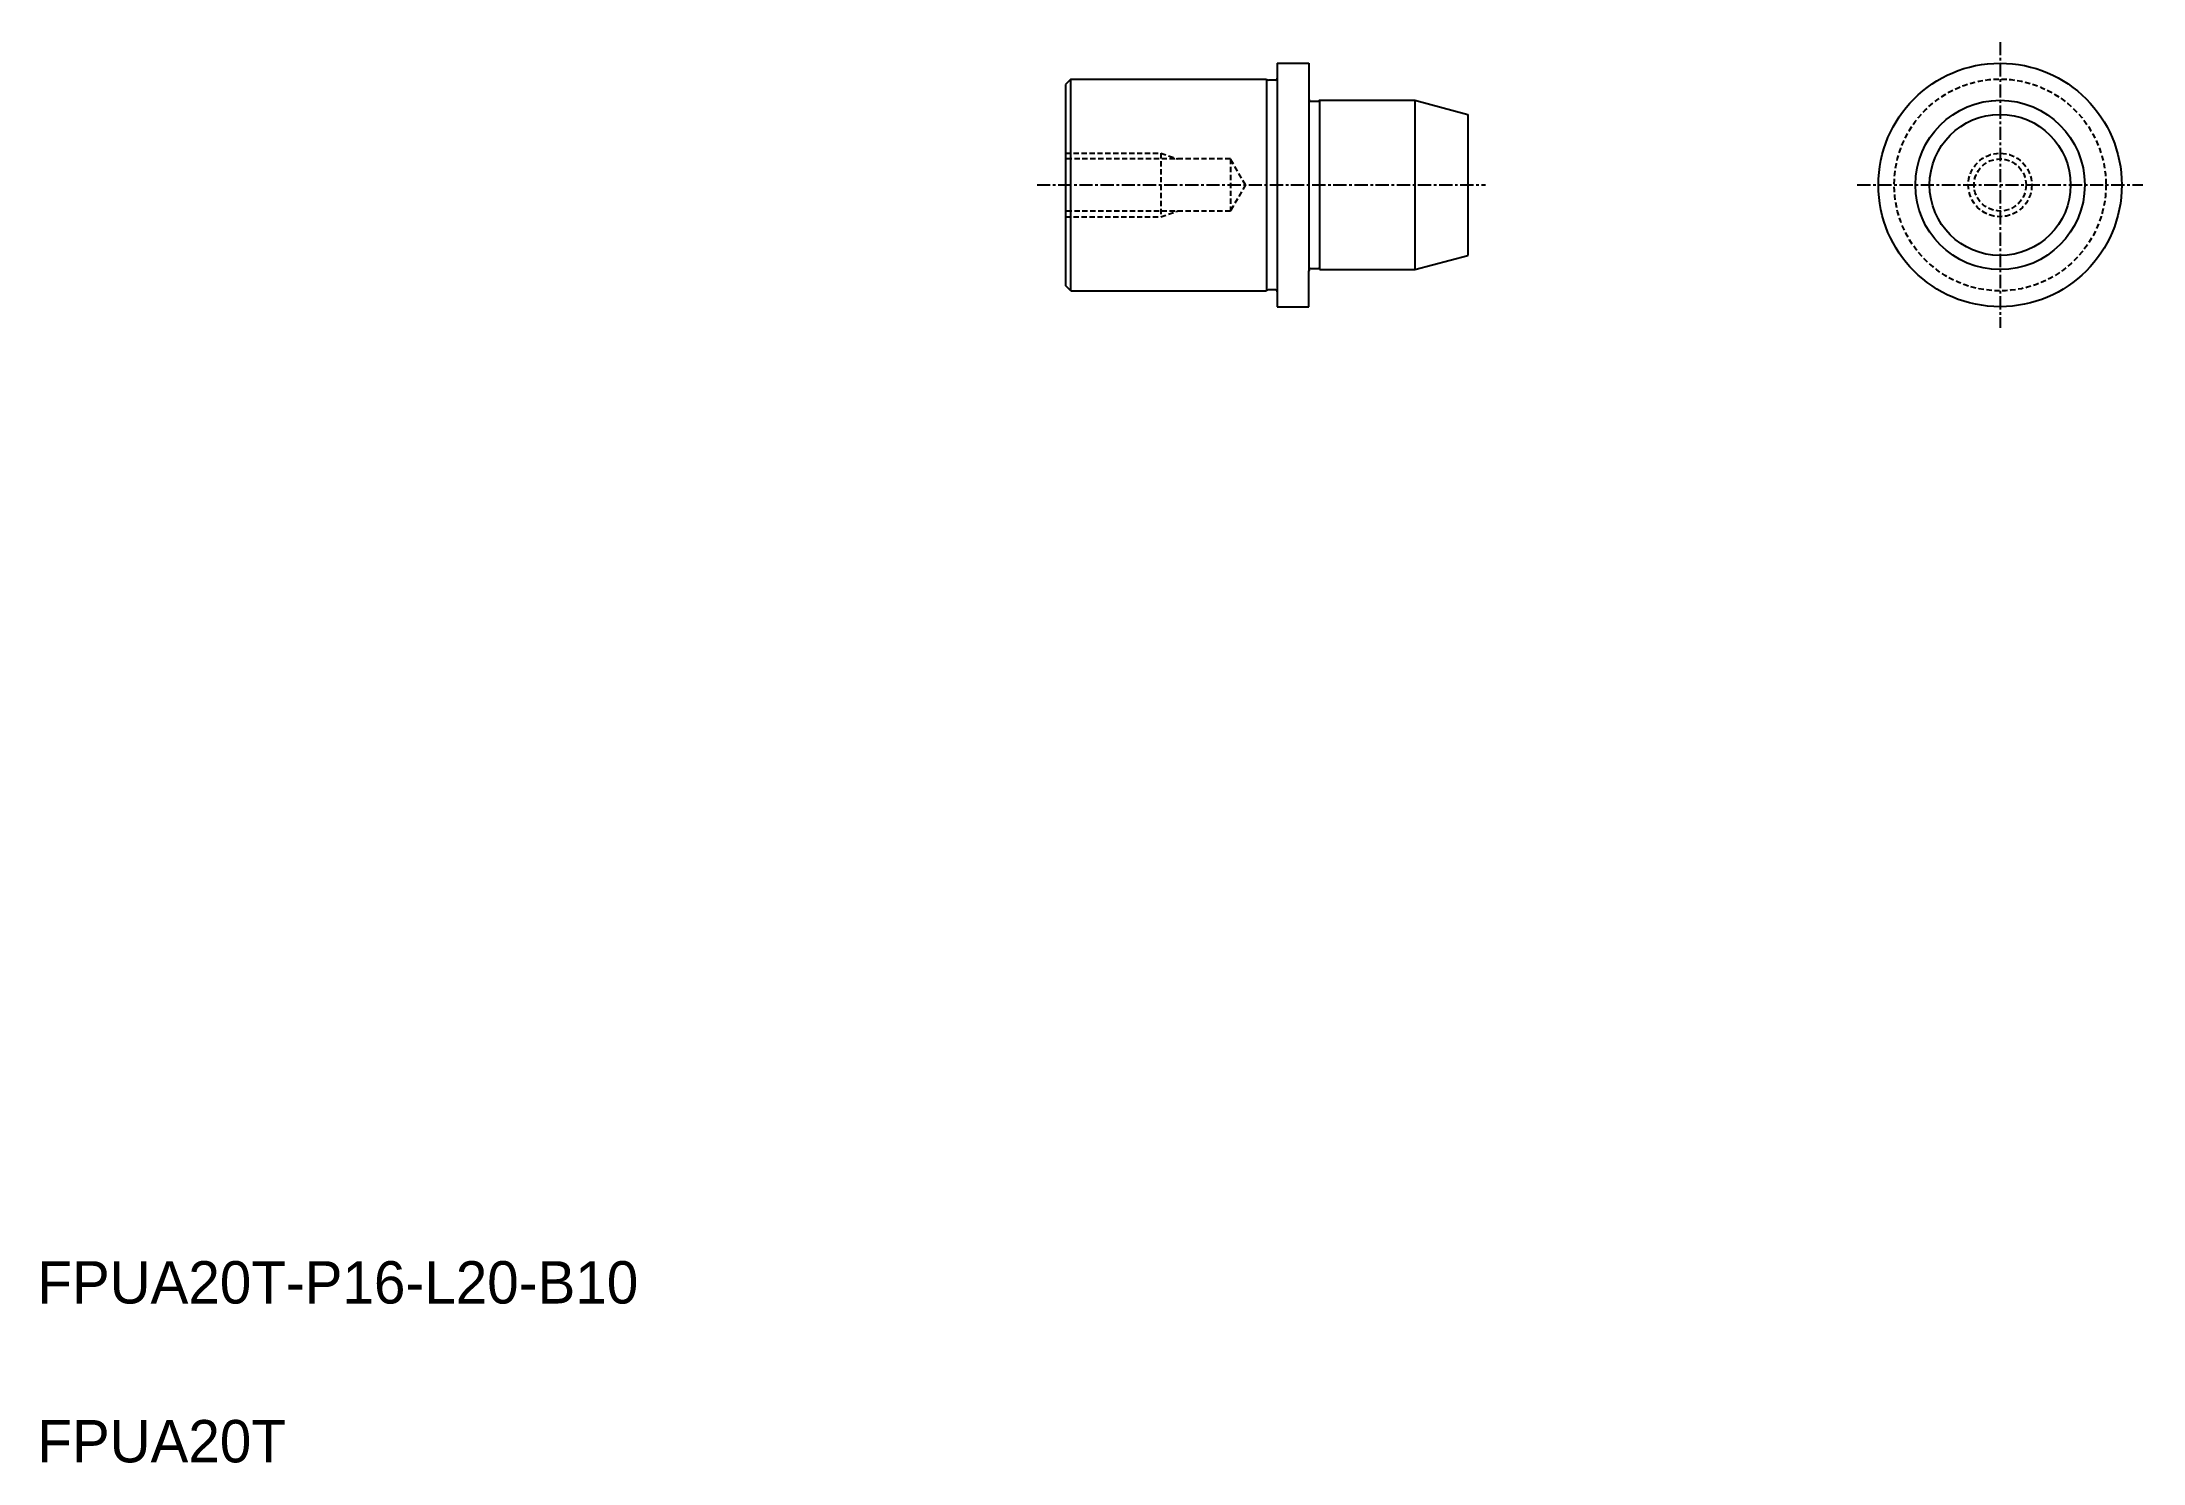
# Model space of a CAD drawing. Extents: x 10 to 209, y 10 to 144.
import ezdxf

# ---------------------------------------------------------------- set-up
doc = ezdxf.new("R2010")
doc.units = 0
doc.linetypes.add('CENTER', pattern=[2, 1.25, -0.25, 0.25, -0.25])
doc.linetypes.add('DASHED', pattern=[0.75, 0.5, -0.25])
doc.layers.get('0').update_dxf_attribs({"linetype": 'CONTINUOUS'})
doc.layers.add('CENTER', color=1, linetype='CENTER')
doc.styles.get("Standard").update_dxf_attribs({"font": 'txt', "height": 3.2})

msp = doc.modelspace()

# ---------------------------------------------------------------- linework, layer by layer
at = {"color": 7, "linetype": 'CONTINUOUS'}
for p, q in [((127.17, 142.14), (127.17, 119.14)), ((127.17, 142.14), (130.17, 142.14)), ((130.17, 142.14), (130.17, 138.74)), ((107.67, 140.64), (107.17, 140.14)), ((107.17, 140.14), (107.17, 121.14)), ((107.67, 120.64), (107.67, 140.64)), ((107.67, 140.64), (126.15, 140.64)), ((114.8, 140.64), (114.8, 140.64)), ((121.92, 140.64), (121.92, 140.64)), ((126.15, 140.64), (126.17, 140.64)), ((126.15, 140.64), (126.15, 140.64)), ((126.17, 140.64), (126.17, 120.64)), ((126.97, 140.54), (126.35, 140.54)), ((130.17, 138.74), (130.17, 122.54)), ((130.37, 138.54), (131, 138.54)), ((131.2, 138.64), (131.17, 138.64)), ((131.17, 138.64), (131.17, 122.64)), ((131.2, 138.64), (140.17, 138.64)), ((131.2, 138.64), (131.2, 138.64)), ((140.17, 138.64), (145.17, 137.3)), ((140.17, 138.64), (140.17, 122.64)), ((145.17, 137.3), (145.17, 123.98)), ((140.17, 122.64), (145.17, 123.98)), ((107.67, 120.64), (107.17, 121.14)), ((130.17, 119.14), (130.17, 122.54)), ((130.37, 122.74), (131, 122.74)), ((131.2, 122.64), (131.17, 122.64)), ((131.2, 122.64), (140.17, 122.64)), ((131.2, 122.64), (131.2, 122.64)), ((107.67, 120.64), (126.15, 120.64)), ((126.15, 120.64), (126.15, 120.64)), ((126.15, 120.64), (126.17, 120.64)), ((126.97, 120.74), (126.35, 120.74)), ((127.17, 119.14), (130.17, 119.14))]:
    msp.add_line(p, q, dxfattribs=at)
at = {"color": 3, "linetype": 'DASHED'}
for p, q in [((107.17, 133.64), (116.17, 133.64)), ((122.75, 133.1), (107.17, 133.1)), ((116.17, 133.64), (116.17, 127.64)), ((116.17, 133.64), (117.74, 133.1)), ((124.17, 130.64), (122.75, 133.1)), ((122.75, 133.1), (122.75, 128.18)), ((124.17, 130.64), (122.75, 128.18)), ((122.75, 128.18), (107.17, 128.18)), ((107.17, 127.64), (116.17, 127.64)), ((116.17, 127.64), (117.74, 128.18))]:
    msp.add_line(p, q, dxfattribs=at)
at = {"color": 7, "linetype": 'CONTINUOUS'}
for radius in [11.5, 8, 6.66]:
    msp.add_circle((195.48, 130.64), radius, dxfattribs=at)
at = {"color": 3, "linetype": 'DASHED'}
for radius in [10, 3, 2.46]:
    msp.add_circle((195.48, 130.64), radius, dxfattribs=at)
at = {"color": 7, "linetype": 'CONTINUOUS'}
for centre, start, end in [((126.35, 140.74), 210, 270), ((126.97, 140.74), 270, 0), ((130.37, 138.74), 180, 270), ((131, 138.74), 270, 330), ((130.37, 122.54), 90, 180), ((131, 122.54), 30, 90), ((126.35, 120.54), 90, 150), ((126.97, 120.54), 0, 90)]:
    msp.add_arc(centre, 0.2, start, end, dxfattribs=at)
at = {"layer": 'CENTER', "color": 1, "linetype": 'CENTER'}
for p, q in [((195.48, 144.14), (195.48, 117.14)), ((104.47, 130.64), (146.85, 130.64)), ((181.98, 130.64), (208.98, 130.64))]:
    msp.add_line(p, q, dxfattribs=at)

# ---------------------------------------------------------------- texts
at = {"color": 7, "linetype": 'CONTINUOUS'}
for s, p in [('FPUA20T-P16-L20-B10', (10, 25)), ('FPUA20T', (10, 10))]:
    msp.add_text(s, height=4, dxfattribs=at).set_placement(p)

doc.saveas('drawing.dxf')
